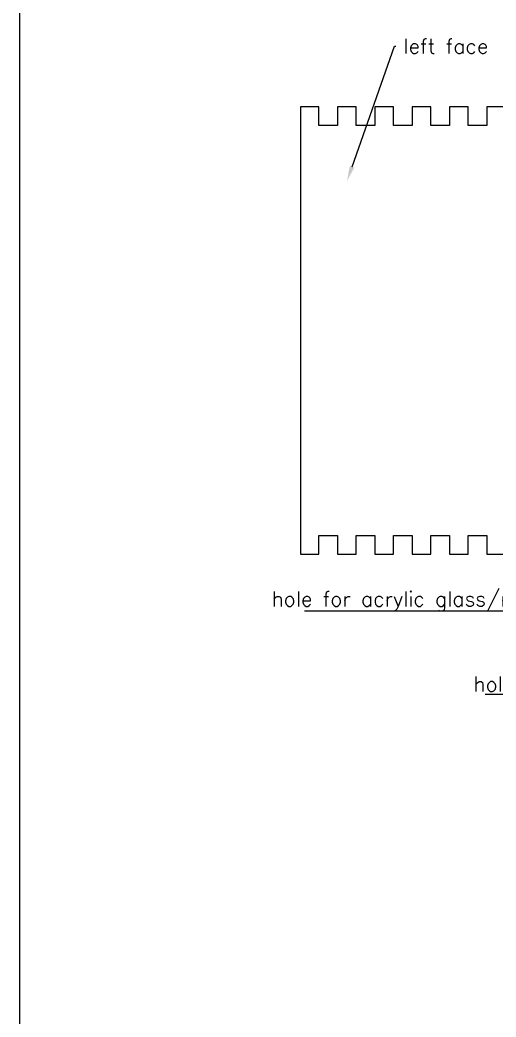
# Model space of a CAD drawing. Header units: metres. Extents: x 891 to 1465, y -355 to 475.
# Drawn here: x 891.5 to 1019.2, y -28 to 239.4 of the extents above; entities that cross this region are included whole.
import ezdxf
from ezdxf import colors
from ezdxf.entities.mleader import LeaderData, LeaderLine
from ezdxf.math import Vec2, Vec3

# ---------------------------------------------------------------- set-up
doc = ezdxf.new("R2010")
doc.units = ezdxf.units.M
doc.layers.add('_caption', color=11, linetype='Continuous')
doc.layers.add('_outter contour', color=5, linetype='Continuous')
doc.styles.get("Standard").update_dxf_attribs({"font": 'simplex.shx'})

msp = doc.modelspace()

# ---------------------------------------------------------------- linework, layer by layer
at = {"layer": '_caption'}
msp.add_lwpolyline([(891.4558013310889, 475.2979262131848), (1465.455801331089, 475.2979262131848), (1465.455801331089, -345.7020737868151), (891.4558013310889, -345.7020737868152)], close=True, dxfattribs=at)
at = {"layer": '_outter contour', "flags": 128}
for points in [[(1021.70120145616, 216.129721208109), (1016.70120145616, 216.129721208109), (1016.70120145616, 211.129721208109), (1011.70120145616, 211.129721208109), (1011.70120145616, 216.129721208109), (1006.70120145616, 216.129721208109), (1006.70120145616, 211.129721208109), (1001.70120145616, 211.129721208109), (1001.70120145616, 216.129721208109), (996.7012014561604, 216.129721208109), (996.7012014561604, 211.129721208109), (991.7012014561604, 211.129721208109), (991.7012014561604, 216.129721208109), (986.7012014561606, 216.129721208109), (986.7012014561606, 211.129721208109), (981.7012014561604, 211.129721208109), (981.7012014561604, 216.129721208109), (976.7012014561606, 216.129721208109), (976.7012014561606, 211.129721208109), (971.7012014561604, 211.129721208109), (971.7012014561604, 216.129721208109), (966.7012014561604, 216.129721208109), (966.7012014561604, 96.12972120810903)], [(966.7012014561604, 96.12972120810903), (971.7012014561604, 96.12972120810903), (971.7012014561604, 101.129721208109), (976.7012014561606, 101.129721208109), (976.7012014561606, 96.12972120810903), (981.7012014561604, 96.12972120810903), (981.7012014561604, 101.129721208109), (986.7012014561606, 101.129721208109), (986.7012014561606, 96.12972120810903), (991.7012014561604, 96.12972120810903), (991.7012014561604, 101.129721208109), (996.7012014561604, 101.129721208109), (996.7012014561604, 96.12972120810903), (1001.70120145616, 96.12972120810903), (1001.70120145616, 101.129721208109), (1006.70120145616, 101.129721208109), (1006.70120145616, 96.12972120810903), (1011.70120145616, 96.12972120810903), (1011.70120145616, 101.129721208109), (1016.70120145616, 101.129721208109), (1016.70120145616, 96.12972120810903), (1021.70120145616, 96.12972120810903)]]:
    msp.add_lwpolyline(points, dxfattribs=at)

# ---------------------------------------------------------------- leaders
at = {"layer": '_caption'}
ml = msp.add_multileader_mtext('Standard', dxfattribs=at)
ml.set_content('left face', color=256)
ml.set_leader_properties()
ml.build(insert=Vec2(0, 0))
ml.multileader.update_dxf_attribs({"text_right_attachment_type": 6, "dogleg_length": 0.36})
ctx = ml.context
ctx.base_point, ctx.plane_origin = Vec3(992.3665860367473, 232.3698037989089), Vec3(979.2374195363954, 196.2433702822891)
ctx.right_attachment = 6
notes = []
notes.append((ctx, [(1, (1, 1, 0), (992.0065860367472, 232.3698037989089), (1, 0), 0.36, [(0, [(979.2374195363954, 196.2433702822891)], 0, [])])]))
ctx.mtext.insert, ctx.mtext.flow_direction = Vec3(994.3665860367472, 234.3698037989089), 5
ml = msp.add_multileader_mtext('Standard', dxfattribs=at)
ml.set_content('hole for acrylic glass/rotary encoder', color=256)
ml.set_leader_properties()
ml.build(insert=Vec2(0, 0))
ml.multileader.update_dxf_attribs({"text_right_attachment_type": 6, "dogleg_length": 0.36})
ctx = ml.context
ctx.base_point, ctx.plane_origin = Vec3(944.0159976903371, 83.44708861624046), Vec3(1119.676810234901, 119.5135173818562)
ctx.right_attachment, ctx.text_align_type = 6, 2
notes.append((ctx, [(0, (1, 1, 0), (1062.471235785575, 80.78042194957379), (-1, 0), 0.36, [(0, [(1119.676810234901, 119.5135173818562)], 0, [])])]))
ctx.mtext.insert, ctx.mtext.alignment, ctx.mtext.flow_direction = Vec3(1060.111235785575, 86.11375528290714), 3, 5
ml = msp.add_multileader_mtext('Standard', dxfattribs=at)
ml.set_content('holes for buttons', color=256)
ml.set_leader_properties()
ml.build(insert=Vec2(0, 0))
ml.multileader.update_dxf_attribs({"text_right_attachment_type": 6, "dogleg_length": 0.36})
ctx = ml.context
ctx.base_point, ctx.plane_origin = Vec3(1005.158854833194, 61.25661502709845), Vec3(1109.359250776993, 75.52653379540425)
ctx.right_attachment, ctx.text_align_type = 6, 2
notes.append((ctx, [(0, (1, 1, 0), (1062.471235785575, 58.45661502709845), (-1, 0), 0.36, [(0, [(1101.808255480043, 72.13247066981538)], 0, []), (1, [(1132.286662939582, 73.59418092646207)], 0, []), (2, [(1162.954939706462, 76.39968769929517)], 0, [])])]))
ctx.mtext.insert, ctx.mtext.alignment, ctx.mtext.flow_direction = Vec3(1060.111235785575, 63.25661502709845), 3, 5
for ctx, leaders in notes:
    for number, flags, end, landing, length, lines in leaders:
        leader = LeaderData()
        leader.index, (leader.has_last_leader_line, leader.has_dogleg_vector, leader.attachment_direction) = number, flags
        leader.last_leader_point, leader.dogleg_vector, leader.dogleg_length = Vec3(end), Vec3(landing), length
        for number, points, colour, breaks in lines:
            line = LeaderLine()
            line.index, line.vertices, line.color, line.breaks = number, Vec3.list(points), colors.encode_raw_color(colour), breaks
            leader.lines.append(line)
        ctx.leaders.append(leader)

doc.saveas('drawing.dxf')
